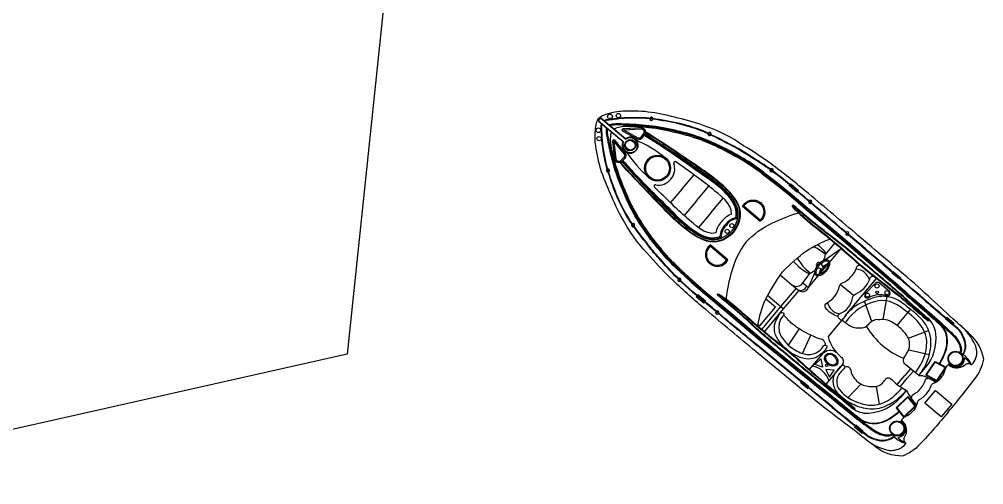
# Model space of a CAD drawing. Header units: metres. Extents: x 283839 to 285909, y 2019455 to 2022422.
# Drawn here: x 285412.8 to 285553.7, y 2021143.8 to 2021211.9 of the extents above; entities that cross this region are included whole.
import ezdxf

# ---------------------------------------------------------------- set-up
doc = ezdxf.new("R2010")
doc.units = ezdxf.units.M
doc.header["$MEASUREMENT"] = 0
doc.layers.add('village', color=3, linetype='Continuous')

msp = doc.modelspace()

# ---------------------------------------------------------------- linework, layer by layer
at = {"color": 32, "true_color": 0xcd6928}
for p, q in [((285509.63, 2021187.09), (285511.36, 2021189.15)), ((285511.71, 2021185.34), (285513.52, 2021187.49)), ((285509.63, 2021187.09), (285507.89, 2021185.03)), ((285511.71, 2021185.34), (285509.91, 2021183.18)), ((285513.8, 2021183.58), (285515.62, 2021185.74)), ((285513.8, 2021183.58), (285511.99, 2021181.42)), ((285530.49, 2021176.69), (285532.85, 2021178.36)), ((285531.14, 2021176.32), (285532.85, 2021178.36)), ((285530.15, 2021175.73), (285530.99, 2021176.21)), ((285530.23, 2021175.59), (285530.98, 2021176.03)), ((285528.06, 2021172.65), (285529.01, 2021174.8)), ((285529.9, 2021175.43), (285529.58, 2021174.54)), ((285530.05, 2021175.38), (285529.76, 2021174.6)), ((285529.81, 2021174.74), (285530.82, 2021175.94)), ((285527.24, 2021173.34), (285528.06, 2021172.65)), ((285528.06, 2021172.65), (285529.49, 2021174.35)), ((285533.43, 2021168.51), (285538.04, 2021174)), ((285534.64, 2021171.47), (285532.71, 2021173.09)), ((285537.33, 2021167.68), (285536.27, 2021170.66)), ((285539, 2021167.98), (285539.58, 2021171.33)), ((285524.01, 2021169.87), (285521.24, 2021166.57)), ((285524.4, 2021169.54), (285521.63, 2021166.24)), ((285541.03, 2021167.1), (285542.98, 2021169.46)), ((285525.15, 2021164.24), (285526.74, 2021166.59)), ((285542.68, 2021165.25), (285545.63, 2021166.39)), ((285527.22, 2021163.02), (285528.4, 2021165.69)), ((285542.73, 2021163.56), (285545.75, 2021162.87)), ((285550.62, 2021162), (285550.69, 2021161.98)), ((285543, 2021160.76), (285542.17, 2021159.78)), ((285541.06, 2021158.46), (285542.17, 2021159.78)), ((285541.48, 2021158.15), (285542.57, 2021159.44)), ((285543.4, 2021160.43), (285542.57, 2021159.44)), ((285533.87, 2021156.56), (285535.75, 2021158.55)), ((285538.46, 2021155.62), (285538.01, 2021158.21)), ((285541.45, 2021151.07), (285541.48, 2021151))]:
    msp.add_line(p, q, dxfattribs=at)
for points in [[(285548.5, 2021154.46, -0.01736), (285544.35, 2021149.75, -0.12634), (285541.79, 2021148.02, -0.172899), (285537.91, 2021149.34, -0.013884), (285535.22, 2021151.43, -0.008973), (285531.35, 2021154.38, -0.01509), (285526.99, 2021157.84, 0.002245), (285520.37, 2021163.32, -0.003342), (285513.06, 2021169.43, -0.016984), (285508.3, 2021173.67, -0.024546), (285504.98, 2021177.16, -0.067942), (285501.26, 2021182.09, -0.033948), (285499.34, 2021185.9, -0.022001), (285497.85, 2021189.58, -0.042872), (285496.99, 2021193.38, -0.059514), (285496.94, 2021195.63, -0.046364), (285497.12, 2021196.73, -0.104882), (285497.41, 2021197.34, -0.104882)], [(285548.5, 2021154.46, 0.01736), (285552.43, 2021159.37, 0.12634), (285553.68, 2021162.19, 0.172899), (285551.71, 2021165.78, 0.013884), (285549.19, 2021168.07, 0.008973), (285545.61, 2021171.37, 0.01509), (285541.44, 2021175.06, -0.002245), (285534.9, 2021180.63, 0.003342), (285527.61, 2021186.77, 0.016984), (285522.61, 2021190.72, 0.024546), (285518.6, 2021193.39, 0.067942), (285513.1, 2021196.2, 0.033948), (285509.01, 2021197.43, 0.022001), (285505.13, 2021198.25, 0.042872), (285501.24, 2021198.44, 0.059514), (285499.01, 2021198.1, 0.046364), (285497.97, 2021197.73, 0.104882), (285497.41, 2021197.34, 0.104882)], [(285544.89, 2021171.05, -0.006425), (285540.92, 2021174.48, -0.002217), (285534.39, 2021180.03, 0.003368), (285527.07, 2021186.25, 0.024633), (285522.37, 2021190.05, 0.015037), (285519.01, 2021192.23, 0.025439), (285517.08, 2021193.35, 0.013843), (285512.93, 2021195.44, 0.040266), (285508.78, 2021196.75, 0.016729), (285504.77, 2021197.41, 0.029739), (285500.63, 2021197.43, -0.01525), (285498.69, 2021197.19, 0.132389), (285498.35, 2021197.08, 0.028442), (285498.23, 2021197, 0.028442)], [(285544.84, 2021170.99, -0.006424), (285540.87, 2021174.42, -0.002217), (285534.34, 2021179.97, 0.003368), (285527.02, 2021186.19, 0.024633), (285522.33, 2021189.99, 0.015038), (285518.97, 2021192.16, 0.025461), (285517.05, 2021193.28, 0.013839), (285512.9, 2021195.37, 0.040238), (285508.77, 2021196.67, 0.016715), (285504.76, 2021197.34, 0.029693), (285500.63, 2021197.35, -0.015234), (285498.7, 2021197.11, 0.134036), (285498.39, 2021197.01, 0.024879), (285498.29, 2021196.95, 0.024879)], [(285531.54, 2021155.14, 0.006425), (285527.47, 2021158.46, 0.002217), (285520.87, 2021163.92, -0.003368), (285513.48, 2021170.05, -0.024633), (285508.92, 2021174.02, -0.015037), (285506.19, 2021176.95, -0.025439), (285504.75, 2021178.66, -0.013843), (285501.97, 2021182.38, -0.040266), (285499.97, 2021186.24, -0.016729), (285498.62, 2021190.08, -0.029739), (285497.88, 2021194.16, 0.01525), (285497.78, 2021196.11, -0.132389), (285497.83, 2021196.46, -0.028442), (285497.89, 2021196.59, -0.028442)], [(285531.59, 2021155.2, 0.006424), (285527.52, 2021158.52, 0.002217), (285520.92, 2021163.98, -0.003368), (285513.53, 2021170.11, -0.024633), (285508.97, 2021174.08, -0.015038), (285506.25, 2021177.01, -0.025461), (285504.81, 2021178.71, -0.013839), (285502.04, 2021182.42, -0.040238), (285500.04, 2021186.27, -0.016715), (285498.69, 2021190.1, -0.029693), (285497.96, 2021194.16, 0.015234), (285497.86, 2021196.11, -0.134036), (285497.9, 2021196.43, -0.024879), (285497.95, 2021196.54, -0.024879)], [(285509.28, 2021174.98, -0.031596), (285506.81, 2021177.52, -0.004928), (285505.32, 2021179.34, -0.02844), (285502.99, 2021182.71, -0.042875), (285501.15, 2021186.4, -0.035347), (285499.7, 2021190.25, -0.024093), (285498.81, 2021193.97, -0.079837), (285498.58, 2021196.01)], [(285509.33, 2021175.04, -0.031592), (285506.87, 2021177.57, -0.004926), (285505.38, 2021179.39, -0.028436), (285503.06, 2021182.75, -0.042895), (285501.22, 2021186.43, -0.035363), (285499.78, 2021190.28, -0.024111), (285498.88, 2021193.99, -0.077658), (285498.66, 2021195.94, -0.077658)], [(285509.38, 2021175.1, -0.031588), (285506.93, 2021177.62, -0.004924), (285505.44, 2021179.44, -0.028433), (285503.12, 2021182.79, -0.042917), (285501.29, 2021186.46, -0.035379), (285499.85, 2021190.3, -0.02413), (285498.95, 2021194.01, -0.075408), (285498.73, 2021195.88, -0.075408)], [(285521.49, 2021189.53, 0.031596), (285518.56, 2021191.52, 0.004928), (285516.51, 2021192.67, 0.02844), (285512.79, 2021194.38, 0.042875), (285508.83, 2021195.56, 0.035347), (285504.79, 2021196.31, 0.024093), (285500.97, 2021196.55, 0.079837), (285498.93, 2021196.42)], [(285521.44, 2021189.47, 0.031592), (285518.52, 2021191.45, 0.004926), (285516.47, 2021192.6, 0.028436), (285512.76, 2021194.31, 0.042895), (285508.82, 2021195.48, 0.035363), (285504.78, 2021196.23, 0.024111), (285500.97, 2021196.47, 0.077658), (285499, 2021196.36, 0.077658)], [(285521.39, 2021189.41, 0.031588), (285518.48, 2021191.38, 0.004924), (285516.44, 2021192.54, 0.028433), (285512.73, 2021194.24, 0.042917), (285508.8, 2021195.41, 0.035379), (285504.77, 2021196.16, 0.02413), (285500.96, 2021196.4, 0.075408), (285499.08, 2021196.29, 0.075408)], [(285521.3, 2021189.29, 0.031581), (285518.41, 2021191.25, 0.00492), (285516.36, 2021192.4, 0.028426), (285512.67, 2021194.09, 0.042959), (285508.76, 2021195.26, 0.035411), (285504.75, 2021196.01, 0.028829), (285501.56, 2021196.21, 0.092336), (285499.63, 2021195.83, 0.080328)], [(285504.11, 2021195.04), (285503.75, 2021194.54, -0.382221), (285503.11, 2021194.33), (285501.02, 2021195.48, -0.786544), (285501.03, 2021195.91), (285503.61, 2021196.06, -0.616464), (285504.11, 2021195.04, -3.844907)], [(285509.48, 2021175.21, -0.031581), (285507.05, 2021177.72, -0.00492), (285505.56, 2021179.53, -0.028426), (285503.26, 2021182.87, -0.042959), (285501.43, 2021186.52, -0.035411), (285500, 2021190.34, -0.028829), (285499.24, 2021193.45, -0.092336), (285499.28, 2021195.42, -0.080328)], [(285500.84, 2021191.14), (285501.27, 2021191.58, 0.382221), (285501.36, 2021192.25), (285499.87, 2021194.11, 0.786544), (285499.45, 2021194.02), (285499.75, 2021191.46, 0.616464), (285500.84, 2021191.14, 3.844907)], [(285521.3, 2021189.29), (285523.1, 2021187.92), (285525.14, 2021186.28), (285528.39, 2021183.52), (285532.88, 2021179.74), (285540.02, 2021173.62, 0.002601), (285543.86, 2021170.25, -0.00441), (285547.12, 2021167.39, -0.002867), (285547.61, 2021166.94, -0.002867)], [(285521.39, 2021189.41), (285523.2, 2021188.04), (285525.24, 2021186.4), (285528.49, 2021183.63), (285532.98, 2021179.86), (285540.12, 2021173.73, 0.002601), (285543.96, 2021170.36, -0.00441), (285547.23, 2021167.5, -0.012997), (285549.38, 2021165.44, -0.113276), (285550.2, 2021164.04, -0.142458), (285550.22, 2021163.12, -0.142458)], [(285521.44, 2021189.47), (285523.24, 2021188.1), (285525.29, 2021186.46), (285528.54, 2021183.69), (285533.03, 2021179.92), (285540.17, 2021173.79, 0.002601), (285544.01, 2021170.42, -0.004411), (285547.28, 2021167.56, -0.013003), (285549.43, 2021165.49, -0.113337), (285550.27, 2021164.06, -0.144821), (285550.29, 2021163.09, -0.138987)], [(285521.49, 2021189.53), (285523.29, 2021188.16), (285525.34, 2021186.52), (285528.59, 2021183.75), (285533.08, 2021179.98), (285540.22, 2021173.85, 0.002601), (285544.06, 2021170.48, -0.004411), (285547.33, 2021167.62, -0.013009), (285549.49, 2021165.54, -0.113396), (285550.34, 2021164.08, -0.146005), (285550.36, 2021163.05, -1.595219)], [(285521, 2021182.32), (285518.42, 2021184.49, -0.483063), (285521.05, 2021185.06, -0.50024), (285521, 2021182.32, -0.418424)], [(285544.21, 2021159.81), (285545.19, 2021160.98, 0.202722), (285546.7, 2021165.95, 0.178768), (285545.54, 2021168.19, -0.010028), (285541.95, 2021171.34, 0.005356), (285535.96, 2021176.45, 0.016605), (285531.01, 2021180.47, -0.018921), (285525.9, 2021184.66, 0.925873), (285525.7, 2021184.49, 0.041202), (285526.53, 2021183.65, 0.024461), (285529.43, 2021181.2, -0.012888), (285535, 2021176.48, 0.019359), (285538.32, 2021173.79, -0.002375), (285542.17, 2021170.69, 0.006386), (285544.57, 2021168.65, 0.013656), (285545.54, 2021167.85, 0.862706), (285545.72, 2021168.02, -0.648089)], [(285545.66, 2021167.97, 0.016488), (285545.49, 2021168.13, -0.010023), (285541.9, 2021171.28, 0.005356), (285535.91, 2021176.39, 0.016607), (285530.96, 2021180.41, -0.018921), (285525.85, 2021184.6, -0.01143), (285525.84, 2021184.6, 0.913283), (285525.76, 2021184.53, 0.041174), (285526.58, 2021183.7, 0.024478), (285529.48, 2021181.26, -0.012889), (285535.05, 2021176.53, 0.019362), (285538.37, 2021173.85, -0.002377), (285542.22, 2021170.75, 0.006391), (285544.62, 2021168.71, 0.013664), (285545.59, 2021167.91, -0.000701), (285545.59, 2021167.91, 0.819976), (285545.66, 2021167.97, 0.819976)], [(285518.93, 2021179.28, -0.096403), (285522.84, 2021182.09, -0.040538), (285526.6, 2021183.58, -1.92312)], [(285516.3, 2021176.71), (285513.71, 2021178.88, 0.483063), (285513.61, 2021176.19, 0.50024), (285516.3, 2021176.71, 0.418424)], [(285518.93, 2021179.28, 0.096403), (285516.84, 2021174.94, 0.040538), (285516.02, 2021170.98, 1.92312)], [(285524.19, 2021174.87, -0.033687), (285527.78, 2021178.03, -0.051879), (285531.22, 2021179.73, -1.92312)], [(285532.4, 2021168.42, -0.164009), (285530.56, 2021169.68, -0.407559), (285530.8, 2021170.43, 0.20466), (285532.56, 2021172.72, -0.28657), (285533.03, 2021173.33, 0.198759), (285535.1, 2021175.48, -0.45148), (285535.68, 2021175.95, -1.463971)], [(285509.28, 2021174.98), (285510.94, 2021173.44), (285512.91, 2021171.72), (285516.2, 2021168.99), (285520.7, 2021165.22), (285527.97, 2021159.26, -0.002601), (285531.96, 2021156.06, 0.004411), (285535.34, 2021153.34, 0.013009), (285537.76, 2021151.57, 0.113396), (285539.35, 2021150.98, 0.146005), (285540.36, 2021151.15, 1.595219)], [(285509.33, 2021175.04), (285510.99, 2021173.5), (285512.96, 2021171.78), (285516.25, 2021169.05), (285520.75, 2021165.28), (285528.02, 2021159.32, -0.002601), (285532.01, 2021156.12, 0.004411), (285535.39, 2021153.4, 0.013003), (285537.8, 2021151.64, 0.113337), (285539.36, 2021151.06, 0.144821), (285540.32, 2021151.21, 0.138987)], [(285509.38, 2021175.1), (285511.04, 2021173.56), (285513.01, 2021171.83), (285516.3, 2021169.11), (285520.8, 2021165.34), (285528.07, 2021159.37, -0.002601), (285532.06, 2021156.18, 0.00441), (285535.44, 2021153.46, 0.012997), (285537.85, 2021151.7, 0.113276), (285539.37, 2021151.13, 0.142458), (285540.27, 2021151.27, 0.142458)], [(285509.48, 2021175.21), (285511.15, 2021173.67), (285513.11, 2021171.95), (285516.4, 2021169.23), (285520.89, 2021165.46), (285528.17, 2021159.49, -0.002601), (285532.15, 2021156.3, 0.00441), (285535.53, 2021153.58, 0.002867), (285536.05, 2021153.18, 0.002867)], [(285524.19, 2021174.87, 0.033687), (285521.7, 2021170.78, 0.051879), (285520.61, 2021167.1, 1.92312)], [(285523.96, 2021174.5), (285525.66, 2021173.07, 0.462925), (285527.24, 2021173.34), (285528.31, 2021174.78)], [(285532.94, 2021167.87, -0.291269), (285532.4, 2021168.43, -0.299867), (285532.67, 2021168.86, 0.273478), (285534.49, 2021171.1, -0.28657), (285534.96, 2021171.71, 0.198759), (285537.03, 2021173.86, -0.45148), (285537.61, 2021174.33, -1.463971)], [(285525.66, 2021173.07), (285526.39, 2021172.45, 0.545737), (285527.79, 2021172.88, 0.282905)], [(285526.39, 2021172.45), (285526.66, 2021172.23, 0.516839), (285528.06, 2021172.65, 0.282905)], [(285542.4, 2021157.66), (285541.51, 2021156.59, -0.202722), (285536.88, 2021154.24, -0.178768), (285534.47, 2021155, 0.010028), (285530.75, 2021157.99, -0.005356), (285524.67, 2021163, -0.016605), (285519.85, 2021167.18, 0.018921), (285514.84, 2021171.49, -0.925873), (285514.98, 2021171.71, -0.041202), (285515.95, 2021171.04, -0.024461), (285518.86, 2021168.61, 0.012888), (285524.48, 2021163.94, -0.019359), (285527.7, 2021161.13, 0.002375), (285531.42, 2021157.88, -0.006386), (285533.85, 2021155.88, -0.013656), (285534.8, 2021155.05, -0.862706), (285534.67, 2021154.85, 0.648089)], [(285534.71, 2021154.92, -0.016488), (285534.52, 2021155.06, 0.010023), (285530.79, 2021158.05, -0.005356), (285524.72, 2021163.06, -0.016607), (285519.91, 2021167.23, 0.018921), (285514.89, 2021171.55, 0.01143), (285514.89, 2021171.55, -0.913283), (285514.94, 2021171.64, -0.041174), (285515.9, 2021170.98, -0.024478), (285518.81, 2021168.55, 0.012889), (285524.43, 2021163.88, -0.019362), (285527.65, 2021161.08, 0.002377), (285531.37, 2021157.82, -0.006391), (285533.8, 2021155.82, -0.013664), (285534.75, 2021155, 0.000701), (285534.75, 2021155, -0.819976), (285534.71, 2021154.92, -0.819976)], [(285544.84, 2021170.99, 0.002941), (285547.73, 2021168.5, -0.002014), (285549.56, 2021166.9, -0.130992), (285550.59, 2021165.48, -0.261832), (285550.61, 2021162.88, -0.261832)], [(285544.89, 2021171.05, 0.002942), (285547.78, 2021168.56, -0.002013), (285549.61, 2021166.95, -0.130442), (285550.66, 2021165.51, -0.261246), (285550.68, 2021162.85, -0.209197)], [(285532.94, 2021167.87), (285530.94, 2021165.49, 0.158322), (285532.83, 2021162.52, -0.417676), (285533, 2021161.37), (285530.64, 2021158.56)], [(285544.21, 2021159.81), (285543.71, 2021160.17), (285542.29, 2021161.35, -0.448043), (285542.17, 2021162.58, 0.025561), (285542.65, 2021163.41, 0.15676), (285542.83, 2021164.49, 0.144288), (285542.66, 2021165.29, 0.079427), (285541.71, 2021166.52, 0.054179), (285540.32, 2021167.58, 0.127294), (285538.97, 2021167.98, -0.025195), (285538.02, 2021167.96, 0.112656), (285537.33, 2021167.67, 0.061652), (285536.62, 2021167.06, -0.222278), (285535.94, 2021166.72, -0.049109), (285535.2, 2021166.72, -0.09997), (285534.43, 2021166.89, -0.045992), (285533.44, 2021167.51), (285532.94, 2021167.87)], [(285547.19, 2021161.52, 0.043334), (285547.98, 2021163.15, 0.18333), (285548.1, 2021166.06, 0.123985), (285546.81, 2021167.78, -0.015377), (285545.72, 2021168.84)], [(285547.26, 2021161.48, 0.043195), (285548.05, 2021163.12, 0.183415), (285548.18, 2021166.09, 0.094511), (285547.25, 2021167.48)], [(285551.9, 2021161.37, 0.164393), (285552.55, 2021162.39, 0.188684), (285552.43, 2021164.29, 0.10758), (285550.32, 2021167.08)], [(285528.22, 2021160.67), (285530.32, 2021163.17, -0.406088), (285532.31, 2021163.01)], [(285531.54, 2021155.14, -0.002942), (285534.5, 2021152.73, 0.002013), (285536.39, 2021151.2, 0.130442), (285537.99, 2021150.42, 0.261246), (285540.62, 2021150.86, 0.209197)], [(285531.59, 2021155.2, -0.002941), (285534.55, 2021152.79, 0.002014), (285536.44, 2021151.26, 0.130992), (285538.02, 2021150.5, 0.261832), (285540.57, 2021150.92, 0.261832)], [(285541.33, 2021154.53, -0.043334), (285539.86, 2021153.47, -0.18333), (285537.01, 2021152.84, -0.123985), (285535.1, 2021153.82, 0.015377), (285533.86, 2021154.71)], [(285541.38, 2021154.47, -0.043195), (285539.9, 2021153.41, -0.183415), (285537, 2021152.77, -0.094511), (285535.46, 2021153.44)], [(285542.28, 2021149.92, -0.164393), (285541.4, 2021149.1, -0.188684), (285539.51, 2021148.89, -0.10758), (285536.39, 2021150.48)]]:
    msp.add_lwpolyline(points, format="xyb", dxfattribs=at)
for points in [[(285497.76, 2021197.4), (285501.38, 2021194.36)], [(285501.35, 2021194.39), (285497.76, 2021197.4)], [(285501, 2021193.97), (285497.41, 2021196.99)], [(285497.41, 2021196.99), (285501.03, 2021193.95)], [(285526.46, 2021186.69), (285526.4, 2021186.61), (285525.28, 2021187.55), (285525.35, 2021187.63)], [(285525.4, 2021187.69), (285525.48, 2021187.79), (285526.6, 2021186.85), (285526.51, 2021186.74)], [(285530.56, 2021177.5), (285531.95, 2021179.12)], [(285541.41, 2021173.94), (285541.36, 2021173.88), (285540.29, 2021174.78), (285540.35, 2021174.86)], [(285540.4, 2021174.92), (285540.47, 2021174.99), (285541.54, 2021174.09), (285541.46, 2021174)], [(285526.66, 2021172.23), (285524.4, 2021169.54), (285522.08, 2021171.49)], [(285526.26, 2021172.56), (285524.01, 2021169.87)], [(285511.77, 2021171.45), (285511.68, 2021171.35), (285512.8, 2021170.41), (285512.89, 2021170.52)], [(285512.94, 2021170.58), (285513.01, 2021170.65), (285511.89, 2021171.6), (285511.82, 2021171.51)], [(285520.65, 2021167.29), (285520.96, 2021167.04), (285523.26, 2021169.78), (285521.82, 2021171)], [(285549.19, 2021167.22), (285549.16, 2021167.18), (285548.08, 2021168.09), (285548.13, 2021168.15)], [(285548.18, 2021168.21), (285548.27, 2021168.32), (285549.35, 2021167.41), (285549.24, 2021167.28)], [(285526.95, 2021158.89), (285526.89, 2021158.82), (285527.96, 2021157.92), (285528.04, 2021158.01)], [(285528.09, 2021158.07), (285528.14, 2021158.13), (285527.07, 2021159.02), (285527, 2021158.95)], [(285534.9, 2021152.4), (285534.82, 2021152.29), (285535.9, 2021151.38), (285536.01, 2021151.51)], [(285536.06, 2021151.57), (285536.09, 2021151.61), (285535.01, 2021152.52), (285534.95, 2021152.46)]]:
    msp.add_lwpolyline(points, dxfattribs=at)
for points in [[(285503.96, 2021195.15), (285503.59, 2021194.64, -0.383069), (285503.19, 2021194.5), (285501.08, 2021195.67, -0.853636), (285501.06, 2021195.72), (285503.61, 2021195.87, -0.613527)], [(285500.7, 2021191.27), (285501.14, 2021191.72, 0.383069), (285501.21, 2021192.14), (285499.69, 2021194.02, 0.853636), (285499.64, 2021194.02), (285499.94, 2021191.49, 0.613527)], [(285521.01, 2021182.52), (285518.61, 2021184.53, -0.460147), (285520.95, 2021184.94, -0.47706)], [(285516.1, 2021176.67), (285513.71, 2021178.68, 0.460147), (285513.71, 2021176.31, 0.47706)], [(285536.35, 2021171.73, 0.917705), (285536.96, 2021171.23, -0.209704), (285539.56, 2021171.5, 0.850912), (285539.91, 2021172.08), (285538.5, 2021173.26, 0.435659), (285537.76, 2021173.22)]]:
    msp.add_lwpolyline(points, format="xyb", close=True, dxfattribs=at)
for points in [[(285530.15, 2021161.04), (285528.99, 2021161.41), (285529.88, 2021162.23)], [(285530.6, 2021160.66), (285531.16, 2021159.58), (285531.82, 2021160.6)], [(285546.8, 2021158.98), (285545.23, 2021159.86), (285546.57, 2021161.84), (285548.18, 2021161)], [(285546.78, 2021159.08), (285545.34, 2021159.89), (285546.59, 2021161.74), (285548.07, 2021160.97)], [(285543.76, 2021155.35), (285542.62, 2021156.74), (285540.9, 2021155.09), (285542.01, 2021153.64)], [(285543.66, 2021155.36), (285542.61, 2021156.63), (285541, 2021155.08), (285542.02, 2021153.76)], [(285547.46, 2021153.76), (285545.08, 2021155.75), (285546.64, 2021157.6), (285549.01, 2021155.61)]]:
    msp.add_lwpolyline(points, close=True, dxfattribs=at)
for centre, radius in [((285499.08, 2021197.66), 0.349), ((285500.31, 2021197.78), 0.313), ((285497.38, 2021195.64), 0.349), ((285497.48, 2021194.41), 0.313), ((285502.08, 2021193.52), 0.771), ((285501.98, 2021193.41), 0.771), ((285506.03, 2021190.11), 1.9), ((285506.03, 2021190.11), 1.9), ((285506.03, 2021190.11), 1.74), ((285506.03, 2021190.11), 1.74), ((285516.88, 2021181.69), 0.305), ((285516.2, 2021180.88), 0.305), ((285538.1, 2021172.87), 0.304), ((285536.7, 2021171.54), 0.304), ((285538.13, 2021171.95), 0.197), ((285539.56, 2021171.91), 0.304), ((285549.56, 2021162.26), 1.09), ((285549.56, 2021162.26), 1.01), ((285530.73, 2021161.27), 0.163), ((285541.01, 2021152.07), 1.09), ((285541.01, 2021152.07), 1.01)]:
    msp.add_circle(centre, radius, dxfattribs=at)
for centre, radius, start, end in [((285497.87, 2021196.96), 0.456, 103.9029, 176.0881), ((285497.87, 2021196.96), 0.456, 103.9029, 176.0881), ((285505.12, 2021197.31), 0.237, 178.4028, 345.9853), ((285505.12, 2021197.31), 0.237, 4.623, 159.7651), ((285501.98, 2021193.41), 1.13, 149.8795, 122.329), ((285502.08, 2021193.52), 1.13, 157.662, 130.1115), ((285494.73, 2021175.78), 20.14, 51.5973, 66.6681), ((285513.62, 2021195.09), 0.237, 167.0147, 321.6489), ((285513.62, 2021195.09), 0.237, 340.284, 148.3797), ((285518.18, 2021203.72), 20.14, 213.3229, 228.3937), ((285506.25, 2021190.01), 2.28, 318.2552, 20.0563), ((285508.58, 2021190.87), 0.202, 54.3332, 200.8009), ((285522.67, 2021189.81), 0.237, 328.2694, 138.6759), ((285498.77, 2021189.76), 0.237, 120.2259, 275.368), ((285498.77, 2021189.76), 0.237, 294.0057, 101.5882), ((285522.67, 2021189.81), 0.237, 157.3348, 309.6105), ((285505.73, 2021187.46), 0.202, 79.1901, 225.6578), ((285506.16, 2021189.91), 2.28, 259.9347, 321.7359), ((285528.32, 2021185.18), 0.237, 153.6256, 306.2061), ((285528.32, 2021185.18), 0.237, 324.8663, 134.9654), ((285517.77, 2021180.63), 2.89, 109.1196, 145.722), ((285502.44, 2021181.77), 0.237, 131.6114, 299.707), ((285502.44, 2021181.77), 0.237, 318.3421, 112.9763), ((285517.4, 2021180.19), 2.89, 134.269, 170.8714), ((285517.47, 2021180.09), 2.3, 131.284, 179.0337), ((285517.47, 2021180.09), 2.15, 131.284, 182.4911), ((285517.88, 2021180.58), 2.3, 100.9573, 148.707), ((285517.88, 2021180.58), 2.15, 97.4999, 148.707), ((285533.75, 2021180.55), 0.237, 151.2175, 307.4666), ((285533.75, 2021180.55), 0.237, 326.0908, 132.5933), ((285527.06, 2021178.1), 3.55, 335.4297, 350.1855), ((285529.57, 2021175.96), 0.347, 60.7978, 219.1434), ((285529.01, 2021175.27), 1.24, 53.6108, 53.8801), ((285529.01, 2021175.27), 1.24, 18.4001, 46.0402), ((285527.06, 2021178.1), 3.55, 324.898, 331.2373), ((285527.06, 2021178.1), 3.55, 290.6205, 303.9715), ((285530.16, 2021176.63), 1.24, 226.1109, 226.3803), ((285527.06, 2021178.1), 3.55, 309.9446, 314.1845), ((285530.16, 2021176.63), 1.24, 235.598, 261.5909), ((285530.08, 2021175.53), 0.166, 229.9955, 49.9955), ((285534.85, 2021173.12), 2.24, 16.62, 84.7674), ((285509.21, 2021173.77), 0.237, 141.3151, 311.7217), ((285509.21, 2021173.77), 0.237, 330.3805, 122.6562), ((285533.05, 2021170.98), 2.24, 193.1955, 257.3997), ((285514.75, 2021169.01), 0.237, 145.0256, 315.1247), ((285514.75, 2021169.01), 0.237, 333.7849, 126.3654), ((285546.12, 2021172.7), 11.17, 210.895, 248.3676), ((285549.56, 2021162.26), 1.32, 219.3213, 4.2229), ((285549.56, 2021162.26), 1.17, 219.3213, 346.2712), ((285548.67, 2021159.96), 3.52, 23.6642, 63.9998), ((285549, 2021159.38), 3.52, 34.6376, 57.8701), ((285528.08, 2021158.12), 3.12, 17.4641, 79.3515), ((285541.01, 2021152.07), 1.32, 275.7681, 60.6697), ((285541.01, 2021152.07), 1.17, 293.7198, 60.6697), ((285543.11, 2021153.34), 3.52, 215.9912, 256.3268), ((285543.75, 2021153.12), 3.52, 222.1209, 245.3534)]:
    msp.add_arc(centre, radius, start, end, dxfattribs=at)
for start_param, end_param in [(4.712389, 5.232342), (0.830012, 1.576846)]:
    msp.add_ellipse((285529.42, 2021176.15), major_axis=(-3.17, 2.66), ratio=0.425319, start_param=start_param, end_param=end_param, dxfattribs=at)
for centre, major_axis, ratio in [((285530.08, 2021175.53), (0.91, 1.08), 0.533092), ((285531.4, 2021162.11), (-0.799, 0.734), 0.758117)]:
    msp.add_ellipse(centre, major_axis=major_axis, ratio=ratio, dxfattribs=at)
for points, knots in [([(285517.45, 2021182.84), (285517.56, 2021183.37), (285517.56, 2021183.89), (285516.96, 2021185.49), (285516.02, 2021186.49), (285514.19, 2021188.06), (285513.2, 2021188.71), (285510.22, 2021190.79), (285508.25, 2021192.23), (285505.49, 2021194), (285504.76, 2021194.46), (285504.03, 2021194.91)], [0.0248254, 0.0248254, 0.0248254, 0.0248254, 0.0474598, 0.0474598, 0.0949196, 0.0949196, 0.1423794, 0.1423794, 0.237299, 0.237299, 0.2709084, 0.2709084, 0.2709084, 0.2709084]), ([(285517.6, 2021182.71), (285517.68, 2021183), (285517.85, 2021184.22), (285516.06, 2021187), (285512.25, 2021189.5), (285508.17, 2021192.51), (285505.29, 2021194.31), (285504.12, 2021195.04)], [0.0234044, 0.0234044, 0.0234044, 0.0234044, 0.0350942, 0.0739111, 0.138251, 0.2165713, 0.2709084, 0.2709084, 0.2709084, 0.2709084]), ([(285516.92, 2021180.94), (285517.71, 2021182.07), (285518.13, 2021183.44), (285516.94, 2021185.96), (285515.87, 2021186.95), (285512.78, 2021189.53), (285510.55, 2021190.9), (285506.97, 2021193.34), (285505.56, 2021194.23), (285504.16, 2021195.11)], [0, 0, 0, 0, 0.0508337, 0.0508337, 0.1016674, 0.1016674, 0.2060328, 0.2060328, 0.2709084, 0.2709084, 0.2709084, 0.2709084]), ([(285517.1, 2021180.8), (285517.89, 2021181.91), (285518.37, 2021183.31), (285517.3, 2021185.85), (285516.29, 2021186.86), (285513.3, 2021189.45), (285511.11, 2021190.77), (285507.43, 2021193.32), (285505.87, 2021194.31), (285504.23, 2021195.33)], [0, 0, 0, 0, 0.0480884, 0.0480884, 0.0961768, 0.0961768, 0.1985377, 0.1985377, 0.2704106, 0.2704106, 0.2704106, 0.2704106]), ([(285517.17, 2021180.76), (285517.93, 2021181.84), (285518.45, 2021183.2), (285517.49, 2021185.72), (285516.52, 2021186.74), (285513.58, 2021189.35), (285511.39, 2021190.66), (285507.63, 2021193.28), (285505.97, 2021194.34), (285504.24, 2021195.41)], [0, 0, 0, 0, 0.0462196, 0.0462196, 0.0924392, 0.0924392, 0.1947325, 0.1947325, 0.2709084, 0.2709084, 0.2709084, 0.2709084]), ([(285517.17, 2021180.76), (285516.24, 2021179.83), (285514.99, 2021179.07), (285512.34, 2021179.59), (285511.17, 2021180.36), (285508.08, 2021182.8), (285506.42, 2021184.73), (285503.18, 2021187.98), (285501.85, 2021189.43), (285500.49, 2021190.95)], [0, 0, 0, 0, 0.0462196, 0.0462196, 0.0924392, 0.0924392, 0.1947325, 0.1947325, 0.2709084, 0.2709084, 0.2709084, 0.2709084]), ([(285517.11, 2021180.81), (285516.16, 2021179.85), (285514.87, 2021179.13), (285512.17, 2021179.74), (285511.01, 2021180.57), (285507.94, 2021183.06), (285506.26, 2021184.99), (285503.11, 2021188.17), (285501.86, 2021189.54), (285500.58, 2021190.97)], [0, 0, 0, 0, 0.0480884, 0.0480884, 0.0961768, 0.0961768, 0.1985377, 0.1985377, 0.2704106, 0.2704106, 0.2704106, 0.2704106]), ([(285516.95, 2021180.98), (285515.97, 2021179.99), (285514.69, 2021179.35), (285512.01, 2021180.08), (285510.85, 2021180.97), (285507.77, 2021183.56), (285506.03, 2021185.52), (285503.01, 2021188.62), (285501.89, 2021189.85), (285500.78, 2021191.08)], [0, 0, 0, 0, 0.0508337, 0.0508337, 0.1016674, 0.1016674, 0.2060328, 0.2060328, 0.2709084, 0.2709084, 0.2709084, 0.2709084]), ([(285515.32, 2021179.99), (285515.05, 2021179.87), (285513.87, 2021179.49), (285510.83, 2021180.77), (285507.71, 2021184.09), (285504.03, 2021187.58), (285501.77, 2021190.1), (285500.84, 2021191.14)], [0.0234044, 0.0234044, 0.0234044, 0.0234044, 0.0350942, 0.0739111, 0.138251, 0.2165713, 0.2709084, 0.2709084, 0.2709084, 0.2709084]), ([(285515.17, 2021180.12), (285514.67, 2021179.92), (285514.16, 2021179.83), (285512.48, 2021180.14), (285511.33, 2021180.9), (285509.46, 2021182.42), (285508.65, 2021183.29), (285506.09, 2021185.86), (285504.32, 2021187.55), (285502.1, 2021189.96), (285501.52, 2021190.6), (285500.95, 2021191.24)], [0.0248254, 0.0248254, 0.0248254, 0.0248254, 0.0474598, 0.0474598, 0.0949196, 0.0949196, 0.1423794, 0.1423794, 0.237299, 0.237299, 0.2709084, 0.2709084, 0.2709084, 0.2709084]), ([(285516.82, 2021183.37), (285517.01, 2021184.96), (285514.93, 2021186.3), (285513.06, 2021187.91), (285510.44, 2021189.81), (285508.7, 2021191.03)], [0.0313661, 0.0313661, 0.0313661, 0.0313661, 0.1084744, 0.1084744, 0.1920729, 0.1920729, 0.1920729, 0.1920729]), ([(285514.54, 2021180.65), (285513.01, 2021180.19), (285511.32, 2021182), (285509.42, 2021183.57), (285507.09, 2021185.81), (285505.58, 2021187.32)], [0.0313661, 0.0313661, 0.0313661, 0.0313661, 0.1084744, 0.1084744, 0.1920729, 0.1920729, 0.1920729, 0.1920729]), ([(285530.89, 2021176.5), (285530.77, 2021176.6), (285530.47, 2021176.59), (285529.49, 2021175.96), (285529.04, 2021174.89), (285529.41, 2021174.35), (285530.27, 2021174.69), (285531.04, 2021175.89), (285531.05, 2021176.36), (285530.89, 2021176.5)], [0, 0, 0, 0, 1.031451, 1.031451, 2.992455, 2.992455, 4.95346, 4.95346, 6.283185, 6.283185, 6.283185, 6.283185]), ([(285543.71, 2021160.17), (285544.73, 2021161.6), (285545.39, 2021163.1), (285545.32, 2021166.2), (285544.4, 2021167.53), (285541.75, 2021169.68), (285540.37, 2021170.81), (285537.4, 2021170.7), (285535.71, 2021169.92), (285534.14, 2021168.44), (285533.8, 2021168), (285533.44, 2021167.51)], [0, 0, 0, 0, 0.0684102, 0.0684102, 0.1368204, 0.1368204, 0.2052306, 0.2052306, 0.2736407, 0.2736407, 0.2974604, 0.2974604, 0.2974604, 0.2974604]), ([(285530.72, 2021162.74), (285530.47, 2021162.48), (285530.62, 2021161.83), (285531.54, 2021161.19), (285532.08, 2021161.3), (285532.31, 2021162.04), (285531.93, 2021162.68), (285531.14, 2021162.96), (285530.87, 2021162.9), (285530.72, 2021162.74)], [0, 0, 0, 0, 1.743273, 1.743273, 3.486547, 3.486547, 5.22982, 5.22982, 6.283185, 6.283185, 6.283185, 6.283185]), ([(285544.43, 2021157.88), (285544.57, 2021158.05), (285544.8, 2021158.33), (285545.05, 2021158.81), (285545.18, 2021159.28), (285545.45, 2021159.41), (285545.55, 2021159.46)], [0, 0, 0, 0, 0.00840925, 0.01405459, 0.02148076, 0.02583256, 0.02583256, 0.02583256, 0.02583256]), ([(285544.43, 2021157.88), (285544.29, 2021157.72), (285544.05, 2021157.44), (285543.62, 2021157.11), (285543.18, 2021156.9), (285543.1, 2021156.61), (285543.07, 2021156.5)], [0, 0, 0, 0, 0.00840925, 0.01405459, 0.02148076, 0.02583256, 0.02583256, 0.02583256, 0.02583256])]:
    msp.add_open_spline(points, degree=3, knots=knots, dxfattribs=at)
for points in [[(285529.4, 2021178.94), (285529.86, 2021178.57), (285530.29, 2021178.13), (285530.68, 2021177.6)], [(285525.89, 2021176.46), (285526.48, 2021175.8), (285527.25, 2021175.15), (285528.21, 2021174.66)]]:
    msp.add_open_spline(points, degree=3, dxfattribs=at)
for points in [[(285544.21, 2021159.81), (285545.16, 2021161.28), (285545.83, 2021163.22), (285545.96, 2021164.9), (285545.46, 2021166.79), (285544.5, 2021168.14), (285542.8, 2021169.61), (285540.85, 2021170.95), (285539, 2021171.37), (285536.94, 2021170.93), (285535.31, 2021170.17), (285533.83, 2021168.97), (285532.94, 2021167.87)], [(285524.13, 2021168.22), (285524.31, 2021168.46), (285524.48, 2021168.8), (285524.2, 2021169.01), (285523.75, 2021168.59), (285523.21, 2021167.5), (285523.17, 2021166.02), (285523.95, 2021164.62), (285524.96, 2021163.55), (285526.45, 2021162.61), (285528.11, 2021162.21), (285529.19, 2021162.45), (285530.33, 2021163.33), (285530.71, 2021163.84), (285530.74, 2021164.14), (285530.43, 2021164.23), (285530.19, 2021164), (285529.37, 2021163.22), (285528.58, 2021162.9), (285527.67, 2021162.91), (285526.83, 2021163.17), (285525.87, 2021163.71), (285525.03, 2021164.34), (285524.41, 2021165.08), (285523.88, 2021165.95), (285523.77, 2021166.93), (285523.96, 2021167.92), (285524.13, 2021168.22)], [(285530.58, 2021164.24), (285530.49, 2021164.62), (285530.23, 2021164.96), (285529.52, 2021165.22), (285528.96, 2021165.43), (285528.09, 2021165.85), (285526.81, 2021166.55), (285526.19, 2021166.99), (285525.56, 2021167.47), (285525.12, 2021167.9), (285524.76, 2021168.33), (285524.43, 2021168.62)], [(285533.41, 2021161.09), (285533.81, 2021161.12), (285534.18, 2021160.73), (285534.38, 2021160.07), (285534.75, 2021159.42), (285535.54, 2021158.68), (285536.24, 2021158.33), (285537.27, 2021158.19), (285538.05, 2021158.22), (285538.87, 2021158.7), (285539.3, 2021159.18), (285539.63, 2021159.47), (285539.97, 2021159.39), (285540.55, 2021158.93), (285541.67, 2021158.05), (285542.24, 2021157.63), (285541.78, 2021156.99), (285540.65, 2021156), (285539.64, 2021155.45), (285538.4, 2021155), (285537.03, 2021154.9), (285535.83, 2021155.1), (285534.74, 2021155.49), (285533.73, 2021156.02), (285532.8, 2021156.78), (285532.02, 2021157.72), (285531.78, 2021158.37), (285531.7, 2021159.06), (285531.93, 2021160.04), (285532.3, 2021160.53), (285532.78, 2021161.1), (285533.14, 2021161.34), (285533.41, 2021161.09), (285533.23, 2021160.78), (285532.69, 2021160.17), (285532.32, 2021159.57), (285532.22, 2021158.83), (285532.33, 2021158.19), (285532.77, 2021157.55), (285533.81, 2021156.6), (285534.86, 2021156.04), (285535.9, 2021155.66), (285536.83, 2021155.46), (285537.51, 2021155.45), (285538.35, 2021155.59), (285539.3, 2021155.94), (285539.95, 2021156.31), (285540.62, 2021156.84), (285541.13, 2021157.32), (285541.48, 2021157.68), (285541.76, 2021157.93), (285541.98, 2021157.88)], [(285545.31, 2021157.14), (285545.7, 2021157.65), (285545.9, 2021158.04), (285546.16, 2021158.55), (285546.59, 2021158.79), (285547.4, 2021159.42), (285547.97, 2021160.35), (285548.14, 2021160.92), (285548.33, 2021161.22), (285548.71, 2021161.56)], [(285549.59, 2021160.94), (285550.09, 2021160.96), (285550.87, 2021161.3), (285551.27, 2021161.56), (285551.64, 2021161.53), (285551.9, 2021161.37)], [(285544.21, 2021159.81), (285544.84, 2021159.76), (285545.52, 2021159.48), (285546.67, 2021158.83)], [(285542.4, 2021157.66), (285542.65, 2021157.15), (285543.04, 2021156.53), (285543.88, 2021155.51)], [(285545.31, 2021157.14), (285544.87, 2021156.67), (285544.53, 2021156.4), (285544.07, 2021156.06), (285543.91, 2021155.6), (285543.43, 2021154.69), (285542.61, 2021153.97), (285542.08, 2021153.7), (285541.82, 2021153.46), (285541.54, 2021153.02)], [(285542.32, 2021152.26), (285542.38, 2021151.77), (285542.18, 2021150.94), (285541.99, 2021150.51), (285542.08, 2021150.14), (285542.28, 2021149.92)]]:
    msp.add_spline(points, degree=3, dxfattribs=at)
at = {"layer": 'village', "color": 3}
for p, q in [((285471.92, 2021270.89), (285460.67, 2021162.9)), ((285460.67, 2021162.9), (285375.87, 2021143.84))]:
    msp.add_line(p, q, dxfattribs=at)

doc.saveas('drawing.dxf')
